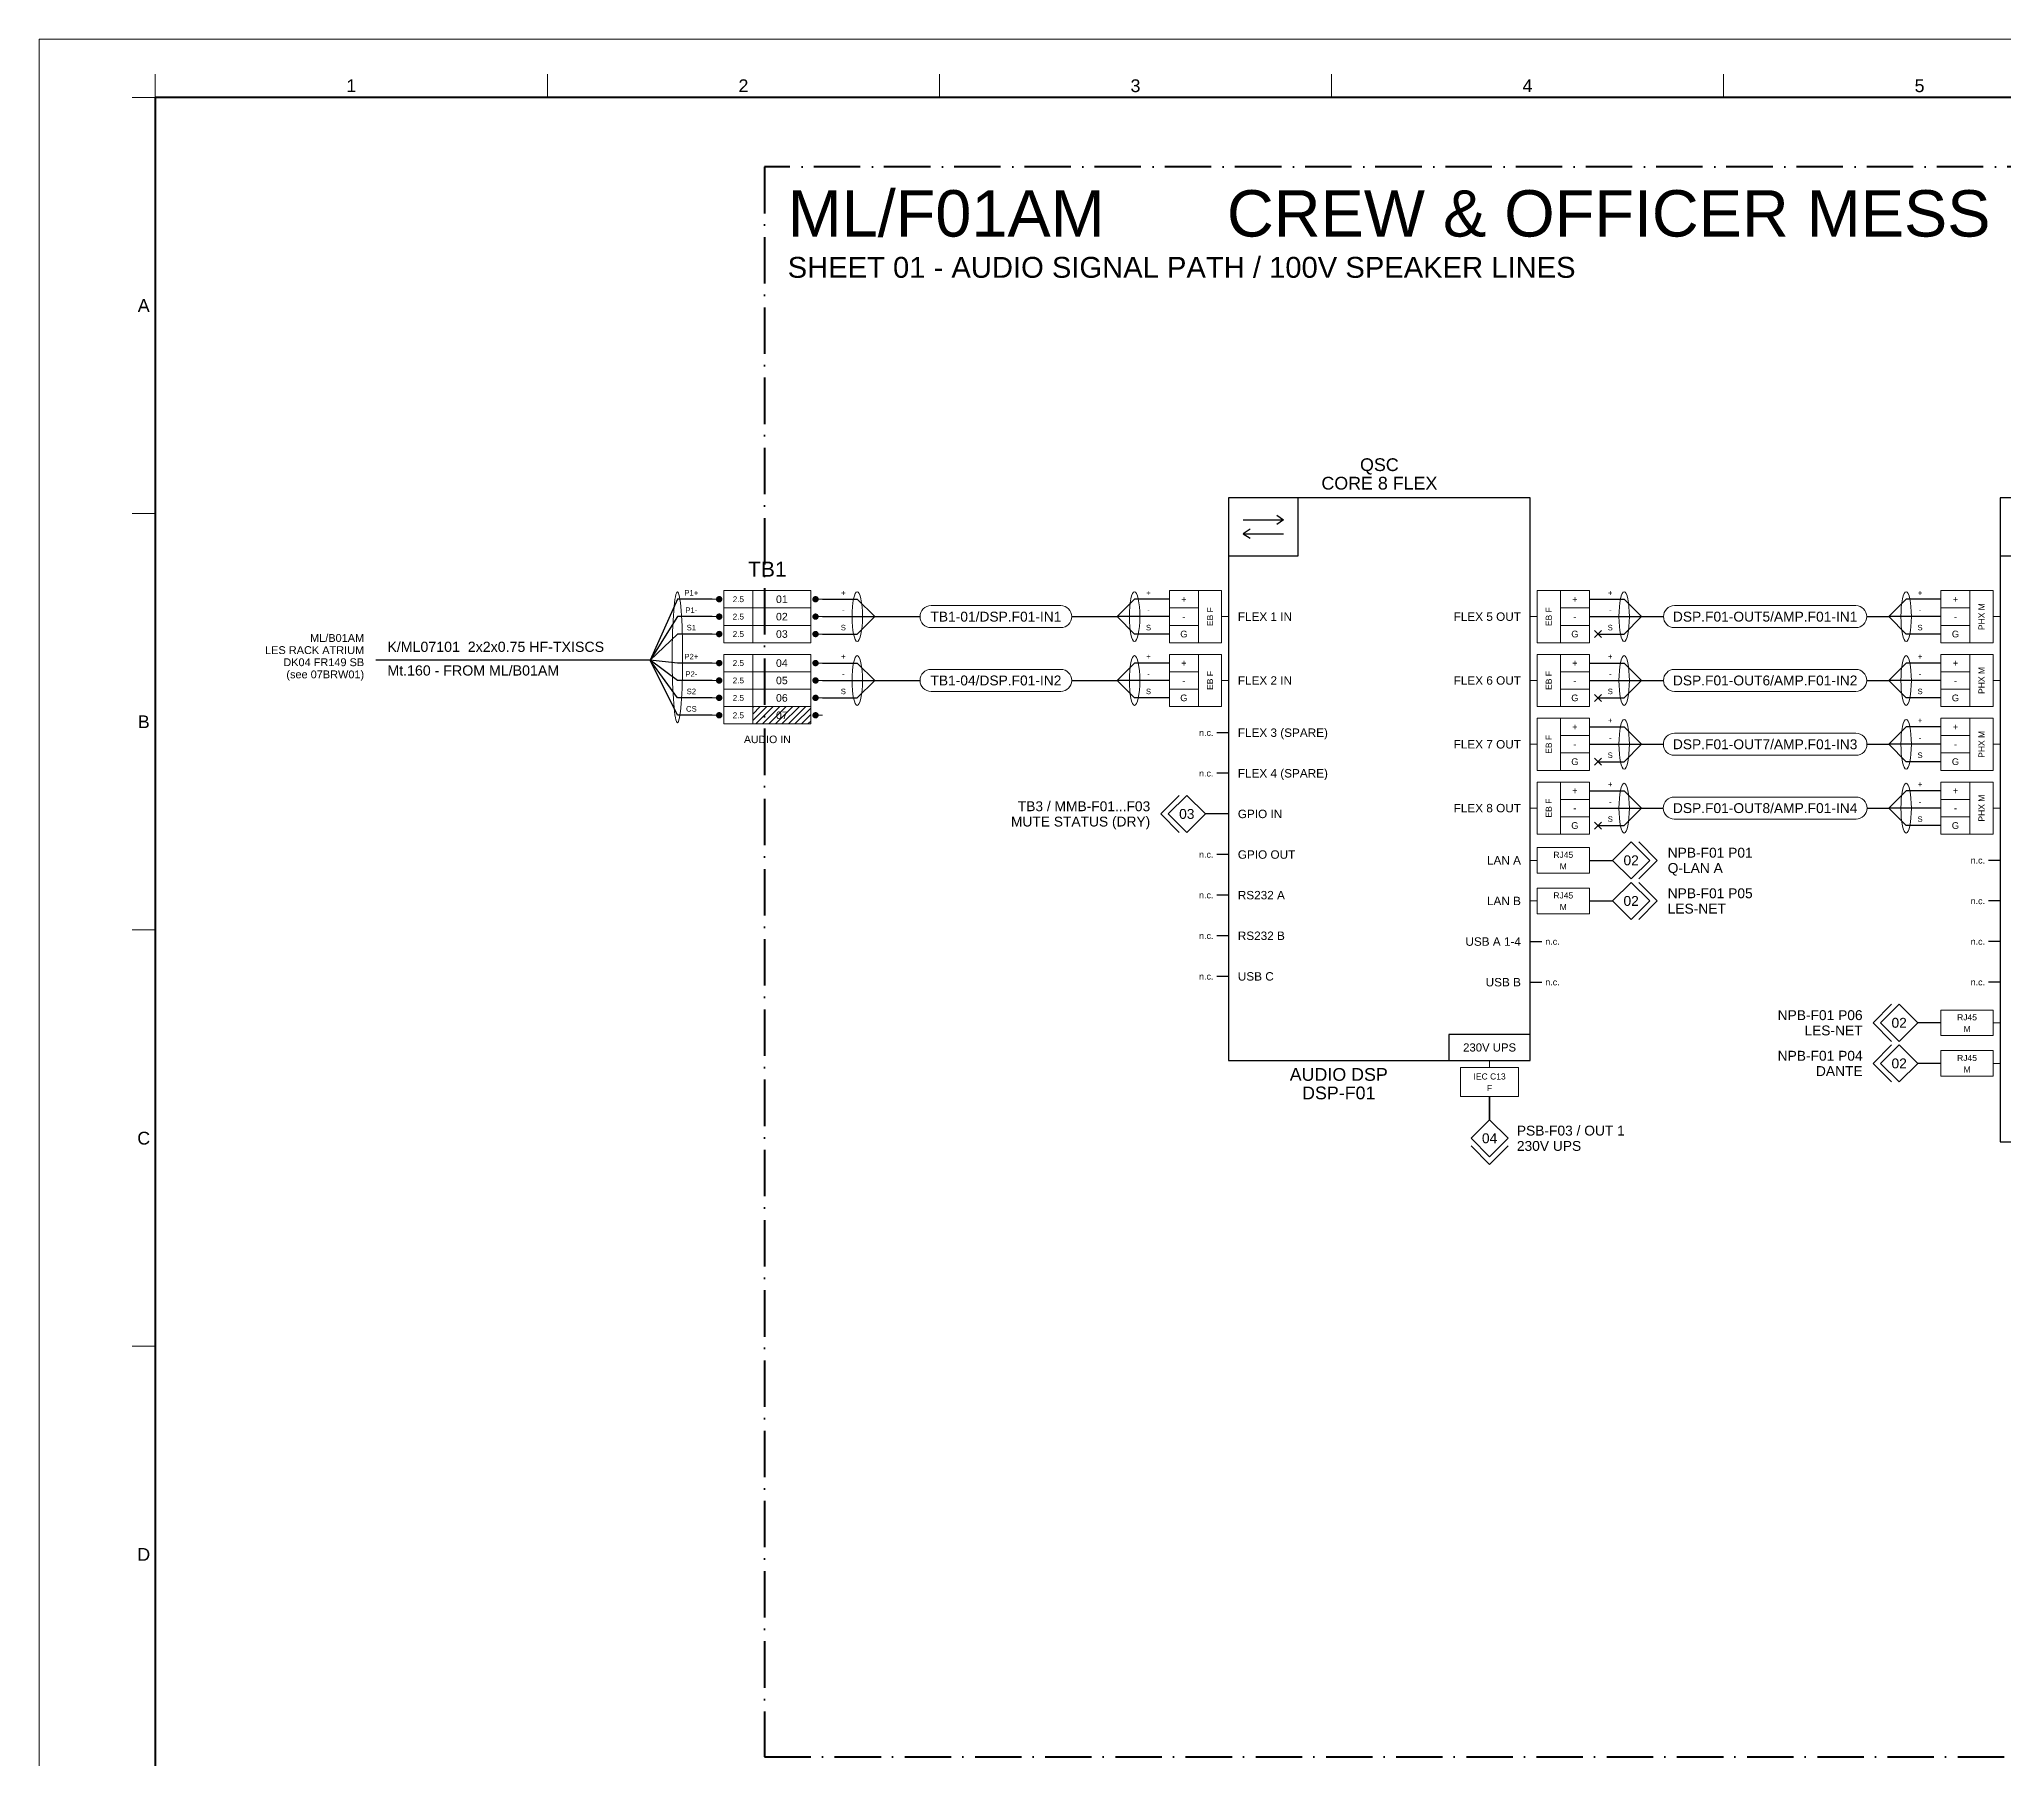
# Model space of a CAD drawing. Header units: millimetres. Extents: x 0 to 841, y 0 to 594.
# Drawn here: x 0 to 338.8, y 297.5 to 594 of the extents above; entities that cross this region are included whole.
import ezdxf
from ezdxf.enums import TextEntityAlignment as Align

# ---------------------------------------------------------------- set-up
doc = ezdxf.new("R2010")
doc.units = ezdxf.units.MM
doc.linetypes.add('AV_DASHDOT', pattern=[12, 8, -2, 0, -2])
doc.linetypes.add('AV_DASHED', pattern=[8, 5.5, -2.5])
for name, color, linetype, lineweight in [('AV-CONN', 7, 'Continuous', 18), ('AV-LABEL', 7, 'Continuous', 18), ('AV-NOTE', 7, 'Continuous', 18), ('AV-TB', 7, 'Continuous', 18), ('AV-TEXT', 7, 'Continuous', 18), ('AV-TEXT-DEV', 7, 'Continuous', 18), ('W-AUDIO', 7, 'Continuous', 25)]:
    doc.layers.add(name, color=color, linetype=linetype, lineweight=lineweight)
for name, color, linetype, lineweight, true_color in [('AV-DEVICE', 7, 'Continuous', 25, 0x4682ff), ('AV-FRAME', 7, 'Continuous', 70, 0x7800ff), ('AV-RACK', 7, 'AV_DASHDOT', 50, 0xff00ff), ('AV-SYM', 7, 'Continuous', 25, 0x4682ff), ('AV-XREF', 7, 'Continuous', 18, 0x00af00), ('AV-ZONE', 7, 'Continuous', 18, 0x7800ff), ('W-DANTE', 7, 'AV_DASHED', 25, 0xe60000), ('W-GPIO', 7, 'Continuous', 25, 0x964b00), ('W-LESNET', 7, 'AV_DASHED', 25, 0x00a0eb), ('W-POWER', 7, 'Continuous', 35, 0xeb8c00), ('W-QLAN', 7, 'AV_DASHED', 25, 0x6ebe00)]:
    doc.layers.add(name, color=color, linetype=linetype, lineweight=lineweight, true_color=true_color)
doc.styles.add('AV', font='arial.ttf')

msp = doc.modelspace()

# ---------------------------------------------------------------- hatches: boundary and pattern name
at = {"layer": 'AV-TB', "true_color": 0x009600}
h = msp.add_hatch(dxfattribs=at)
h.set_pattern_fill('ANSI31', scale=0.25)
h.paths.add_polyline_path([(123, 476), (133, 476), (133, 479), (123, 479)])

# ---------------------------------------------------------------- linework, layer by layer
at = {"layer": 'AV-CONN'}
for p, q in [((205, 494.5), (203.8, 494.5)), ((257, 494.5), (258.2, 494.5)), ((338, 494.5), (336.8, 494.5)), ((205, 483.5), (203.8, 483.5)), ((257, 483.5), (258.2, 483.5)), ((338, 483.5), (336.8, 483.5)), ((257, 472.5), (258.2, 472.5)), ((338, 472.5), (336.8, 472.5)), ((257, 461.5), (258.2, 461.5)), ((338, 461.5), (336.8, 461.5)), ((257, 452.5), (258.2, 452.5)), ((257, 445.5), (258.2, 445.5)), ((338, 424.5), (336.8, 424.5)), ((250, 418), (250, 416.8)), ((338, 417.5), (336.8, 417.5))]:
    msp.add_line(p, q, dxfattribs=at)
for points in [[(194.8, 496), (199.8, 496), (199.8, 499), (194.8, 499)], [(199.8, 490), (203.8, 490), (203.8, 499), (199.8, 499)], [(258.2, 490), (262.2, 490), (262.2, 499), (258.2, 499)], [(262.2, 496), (267.2, 496), (267.2, 499), (262.2, 499)], [(327.8, 496), (332.8, 496), (332.8, 499), (327.8, 499)], [(332.8, 490), (336.8, 490), (336.8, 499), (332.8, 499)], [(194.8, 493), (199.8, 493), (199.8, 496), (194.8, 496)], [(262.2, 493), (267.2, 493), (267.2, 496), (262.2, 496)], [(327.8, 493), (332.8, 493), (332.8, 496), (327.8, 496)], [(194.8, 490), (199.8, 490), (199.8, 493), (194.8, 493)], [(262.2, 490), (267.2, 490), (267.2, 493), (262.2, 493)], [(327.8, 490), (332.8, 490), (332.8, 493), (327.8, 493)], [(194.8, 485), (199.8, 485), (199.8, 488), (194.8, 488)], [(199.8, 479), (203.8, 479), (203.8, 488), (199.8, 488)], [(258.2, 479), (262.2, 479), (262.2, 488), (258.2, 488)], [(262.2, 485), (267.2, 485), (267.2, 488), (262.2, 488)], [(327.8, 485), (332.8, 485), (332.8, 488), (327.8, 488)], [(332.8, 479), (336.8, 479), (336.8, 488), (332.8, 488)], [(194.8, 482), (199.8, 482), (199.8, 485), (194.8, 485)], [(262.2, 482), (267.2, 482), (267.2, 485), (262.2, 485)], [(327.8, 482), (332.8, 482), (332.8, 485), (327.8, 485)], [(194.8, 479), (199.8, 479), (199.8, 482), (194.8, 482)], [(262.2, 479), (267.2, 479), (267.2, 482), (262.2, 482)], [(327.8, 479), (332.8, 479), (332.8, 482), (327.8, 482)], [(258.2, 468), (262.2, 468), (262.2, 477), (258.2, 477)], [(262.2, 474), (267.2, 474), (267.2, 477), (262.2, 477)], [(327.8, 474), (332.8, 474), (332.8, 477), (327.8, 477)], [(332.8, 468), (336.8, 468), (336.8, 477), (332.8, 477)], [(262.2, 471), (267.2, 471), (267.2, 474), (262.2, 474)], [(262.2, 468), (267.2, 468), (267.2, 471), (262.2, 471)], [(327.8, 471), (332.8, 471), (332.8, 474), (327.8, 474)], [(327.8, 468), (332.8, 468), (332.8, 471), (327.8, 471)], [(258.2, 457), (262.2, 457), (262.2, 466), (258.2, 466)], [(262.2, 463), (267.2, 463), (267.2, 466), (262.2, 466)], [(327.8, 463), (332.8, 463), (332.8, 466), (327.8, 466)], [(332.8, 457), (336.8, 457), (336.8, 466), (332.8, 466)], [(262.2, 460), (267.2, 460), (267.2, 463), (262.2, 463)], [(327.8, 460), (332.8, 460), (332.8, 463), (327.8, 463)], [(262.2, 457), (267.2, 457), (267.2, 460), (262.2, 460)], [(327.8, 457), (332.8, 457), (332.8, 460), (327.8, 460)], [(258.2, 450.3), (267.2, 450.3), (267.2, 454.7), (258.2, 454.7)], [(258.2, 443.3), (267.2, 443.3), (267.2, 447.7), (258.2, 447.7)], [(327.8, 422.3), (336.8, 422.3), (336.8, 426.7), (327.8, 426.7)], [(245, 411.8), (255, 411.8), (255, 416.8), (245, 416.8)], [(327.8, 415.3), (336.8, 415.3), (336.8, 419.7), (327.8, 419.7)]]:
    msp.add_lwpolyline(points, close=True, dxfattribs=at)
for centre, major_axis, ratio in [((110, 487.5), (0, 11.3), 0.079646), ((141, 494.5), (0, 4.3), 0.209302), ((188.8, 494.5), (0, 4.3), 0.209302), ((273.2, 494.5), (0, 4.3), 0.209302), ((321.8, 494.5), (0, 4.3), 0.209302), ((141, 483.5), (0, 4.3), 0.209302), ((188.8, 483.5), (0, 4.3), 0.209302), ((273.2, 483.5), (0, 4.3), 0.209302), ((321.8, 483.5), (0, 4.3), 0.209302), ((273.2, 472.5), (0, 4.3), 0.209302), ((321.8, 472.5), (0, 4.3), 0.209302), ((273.2, 461.5), (0, 4.3), 0.209302), ((321.8, 461.5), (0, 4.3), 0.209302)]:
    msp.add_ellipse(centre, major_axis=major_axis, ratio=ratio, dxfattribs=at)
at = {"layer": 'AV-DEVICE'}
for p, q in [((205, 474.5), (203, 474.5)), ((205, 467.5), (203, 467.5)), ((205, 460.5), (203, 460.5)), ((205, 453.5), (203, 453.5)), ((338, 452.5), (336, 452.5)), ((205, 446.5), (203, 446.5)), ((338, 445.5), (336, 445.5)), ((205, 439.5), (203, 439.5)), ((257, 438.5), (259, 438.5)), ((338, 438.5), (336, 438.5)), ((205, 432.5), (203, 432.5)), ((257, 431.5), (259, 431.5)), ((338, 431.5), (336, 431.5))]:
    msp.add_line(p, q, dxfattribs=at)
for points in [[(205, 418), (257, 418), (257, 515), (205, 515)], [(205, 505), (217, 505), (217, 515), (205, 515)], [(338, 404), (390, 404), (390, 515), (338, 515)], [(338, 505), (350, 505), (350, 515), (338, 515)], [(243, 418), (257, 418), (257, 422.5), (243, 422.5)]]:
    msp.add_lwpolyline(points, close=True, dxfattribs=at)
at = {"layer": 'AV-FRAME'}
msp.add_lwpolyline([(20, 10), (831, 10), (831, 584), (20, 584)], close=True, dxfattribs=at)
at = {"layer": 'AV-LABEL'}
for points in [[(153.73, 492.6), (176.07, 492.6, 1), (176.07, 496.4), (153.73, 496.4, 1)], [(281.87, 492.6), (313.13, 492.6, 1), (313.13, 496.4), (281.87, 496.4, 1)], [(153.73, 481.6), (176.07, 481.6, 1), (176.07, 485.4), (153.73, 485.4, 1)], [(281.87, 481.6), (313.13, 481.6, 1), (313.13, 485.4), (281.87, 485.4, 1)], [(281.86, 470.6), (313.14, 470.6, 1), (313.14, 474.4), (281.86, 474.4, 1)], [(281.84, 459.6), (313.16, 459.6, 1), (313.16, 463.4), (281.84, 463.4, 1)]]:
    msp.add_lwpolyline(points, format="xyb", close=True, dxfattribs=at)
at = {"layer": 'AV-RACK'}
msp.add_lwpolyline([(125, 298), (565, 298), (565, 572), (125, 572)], close=True, dxfattribs=at)
at = {"layer": 'AV-SYM'}
for p, q in [((207.5, 511.2), (214.5, 511.2)), ((207.5, 508.8), (214.5, 508.8))]:
    msp.add_line(p, q, dxfattribs=at)
for points in [[(213.3, 512), (214.5, 511.2), (213.3, 510.4)], [(208.7, 509.6), (207.5, 508.8), (208.7, 508)]]:
    msp.add_lwpolyline(points, dxfattribs=at)
at = {"layer": 'AV-TB'}
for p, q in [((123, 496), (123, 499)), ((117.2, 497.5), (116, 497.5)), ((123, 493), (123, 496)), ((133.8, 497.5), (135, 497.5)), ((117.2, 494.5), (116, 494.5)), ((117.2, 491.5), (116, 491.5)), ((123, 490), (123, 493)), ((133.8, 494.5), (135, 494.5)), ((133.8, 491.5), (135, 491.5)), ((123, 485), (123, 488)), ((117.2, 486.5), (116, 486.5)), ((123, 482), (123, 485)), ((133.8, 486.5), (135, 486.5)), ((117.2, 483.5), (116, 483.5)), ((123, 479), (123, 482)), ((133.8, 483.5), (135, 483.5)), ((117.2, 480.5), (116, 480.5)), ((123, 476), (123, 479)), ((133.8, 480.5), (135, 480.5)), ((117.2, 477.5), (116, 477.5)), ((133.8, 477.5), (135, 477.5))]:
    msp.add_line(p, q, dxfattribs=at)
at = {"layer": 'AV-TB', "const_width": 0.55}
for points in [[(116.92, 497.5, 1), (117.48, 497.5, 1)], [(133.53, 497.5, 1), (134.08, 497.5, 1)], [(116.92, 494.5, 1), (117.48, 494.5, 1)], [(133.53, 494.5, 1), (134.08, 494.5, 1)], [(116.92, 491.5, 1), (117.48, 491.5, 1)], [(133.53, 491.5, 1), (134.08, 491.5, 1)], [(116.92, 486.5, 1), (117.48, 486.5, 1)], [(133.53, 486.5, 1), (134.08, 486.5, 1)], [(116.92, 483.5, 1), (117.48, 483.5, 1)], [(133.53, 483.5, 1), (134.08, 483.5, 1)], [(116.92, 480.5, 1), (117.48, 480.5, 1)], [(116.92, 477.5, 1), (117.48, 477.5, 1)], [(133.53, 480.5, 1), (134.08, 480.5, 1)], [(133.53, 477.5, 1), (134.08, 477.5, 1)]]:
    msp.add_lwpolyline(points, format="xyb", close=True, dxfattribs=at)
at = {"layer": 'AV-TB'}
for points in [[(118, 496), (133, 496), (133, 499), (118, 499)], [(118, 493), (133, 493), (133, 496), (118, 496)], [(118, 490), (133, 490), (133, 493), (118, 493)], [(118, 485), (133, 485), (133, 488), (118, 488)], [(118, 482), (133, 482), (133, 485), (118, 485)], [(118, 479), (133, 479), (133, 482), (118, 482)], [(118, 476), (133, 476), (133, 479), (118, 479)]]:
    msp.add_lwpolyline(points, close=True, dxfattribs=at)
at = {"layer": 'AV-XREF'}
for points in [[(196.5, 463.7), (193.3, 460.5), (196.5, 457.3)], [(275.7, 455.7), (278.9, 452.5), (275.7, 449.3)], [(275.7, 448.7), (278.9, 445.5), (275.7, 442.3)], [(319.3, 427.7), (316.1, 424.5), (319.3, 421.3)], [(319.3, 420.7), (316.1, 417.5), (319.3, 414.3)], [(246.8, 403.3), (250, 400.1), (253.2, 403.3)]]:
    msp.add_lwpolyline(points, dxfattribs=at)
for points in [[(194.6, 460.5), (197.8, 463.7), (201, 460.5), (197.8, 457.3)], [(271.2, 452.5), (274.4, 455.7), (277.6, 452.5), (274.4, 449.3)], [(271.2, 445.5), (274.4, 448.7), (277.6, 445.5), (274.4, 442.3)], [(317.4, 424.5), (320.6, 427.7), (323.8, 424.5), (320.6, 421.3)], [(317.4, 417.5), (320.6, 420.7), (323.8, 417.5), (320.6, 414.3)], [(246.8, 404.6), (250, 407.8), (253.2, 404.6), (250, 401.4)]]:
    msp.add_lwpolyline(points, close=True, dxfattribs=at)
at = {"layer": 'AV-ZONE'}
for p, q in [((20, 584), (20, 588)), ((87.58, 584), (87.58, 588)), ((155.17, 584), (155.17, 588)), ((222.75, 584), (222.75, 588)), ((290.33, 584), (290.33, 588)), ((20, 584), (16, 584)), ((20, 512.25), (16, 512.25)), ((20, 440.5), (16, 440.5)), ((20, 368.75), (16, 368.75))]:
    msp.add_line(p, q, dxfattribs=at)
at = {"layer": 'AV-ZONE', "lineweight": 13}
msp.add_lwpolyline([(0, 0), (841, 0), (841, 594), (0, 594)], close=True, dxfattribs=at)
at = {"layer": 'W-AUDIO'}
for p, q in [((110, 497.5), (105.28, 487)), ((116, 497.5), (110, 497.5)), ((135, 497.5), (141, 497.5)), ((141, 497.5), (144, 494.5)), ((188.8, 497.5), (185.8, 494.5)), ((194.8, 497.5), (188.8, 497.5)), ((267.2, 497.5), (273.2, 497.5)), ((273.2, 497.5), (276.2, 494.5)), ((321.8, 497.5), (318.8, 494.5)), ((327.8, 497.5), (321.8, 497.5)), ((110, 494.5), (105.28, 487)), ((110, 491.5), (105.28, 487)), ((116, 494.5), (110, 494.5)), ((116, 491.5), (110, 491.5)), ((135, 494.5), (141, 494.5)), ((135, 491.5), (141, 491.5)), ((141, 494.5), (144, 494.5)), ((141, 491.5), (144, 494.5)), ((144, 494.5), (151.83, 494.5)), ((177.97, 494.5), (185.8, 494.5)), ((188.8, 494.5), (185.8, 494.5)), ((188.8, 491.5), (185.8, 494.5)), ((194.8, 494.5), (188.8, 494.5)), ((194.8, 491.5), (188.8, 491.5)), ((267.2, 494.5), (273.2, 494.5)), ((268.1, 490.9), (269.3, 492.1)), ((268.1, 492.1), (269.3, 490.9)), ((268.7, 491.5), (273.2, 491.5)), ((273.2, 494.5), (276.2, 494.5)), ((273.2, 491.5), (276.2, 494.5)), ((276.2, 494.5), (279.97, 494.5)), ((315.03, 494.5), (318.8, 494.5)), ((321.8, 494.5), (318.8, 494.5)), ((321.8, 491.5), (318.8, 494.5)), ((327.8, 494.5), (321.8, 494.5)), ((327.8, 491.5), (321.8, 491.5)), ((105.28, 487), (58, 487)), ((110, 486.5), (105.28, 487)), ((110, 483.5), (105.28, 487)), ((110, 480.5), (105.28, 487)), ((110, 477.5), (105.28, 487)), ((116, 486.5), (110, 486.5)), ((135, 486.5), (141, 486.5)), ((141, 486.5), (144, 483.5)), ((188.8, 486.5), (185.8, 483.5)), ((194.8, 486.5), (188.8, 486.5)), ((267.2, 486.5), (273.2, 486.5)), ((273.2, 486.5), (276.2, 483.5)), ((321.8, 486.5), (318.8, 483.5)), ((327.8, 486.5), (321.8, 486.5)), ((116, 483.5), (110, 483.5)), ((135, 483.5), (141, 483.5)), ((141, 483.5), (144, 483.5)), ((141, 480.5), (144, 483.5)), ((144, 483.5), (151.83, 483.5)), ((177.97, 483.5), (185.8, 483.5)), ((188.8, 483.5), (185.8, 483.5)), ((188.8, 480.5), (185.8, 483.5)), ((194.8, 483.5), (188.8, 483.5)), ((267.2, 483.5), (273.2, 483.5)), ((268.1, 479.9), (269.3, 481.1)), ((268.1, 481.1), (269.3, 479.9)), ((273.2, 483.5), (276.2, 483.5)), ((273.2, 480.5), (276.2, 483.5)), ((276.2, 483.5), (279.97, 483.5)), ((315.03, 483.5), (318.8, 483.5)), ((321.8, 483.5), (318.8, 483.5)), ((321.8, 480.5), (318.8, 483.5)), ((327.8, 483.5), (321.8, 483.5)), ((116, 480.5), (110, 480.5)), ((135, 480.5), (141, 480.5)), ((194.8, 480.5), (188.8, 480.5)), ((268.7, 480.5), (273.2, 480.5)), ((327.8, 480.5), (321.8, 480.5)), ((116, 477.5), (110, 477.5)), ((267.2, 475.5), (273.2, 475.5)), ((273.2, 475.5), (276.2, 472.5)), ((321.8, 475.5), (318.8, 472.5)), ((327.8, 475.5), (321.8, 475.5)), ((267.2, 472.5), (273.2, 472.5)), ((273.2, 472.5), (276.2, 472.5)), ((273.2, 469.5), (276.2, 472.5)), ((276.2, 472.5), (279.96, 472.5)), ((315.04, 472.5), (318.8, 472.5)), ((321.8, 472.5), (318.8, 472.5)), ((321.8, 469.5), (318.8, 472.5)), ((327.8, 472.5), (321.8, 472.5)), ((268.1, 468.9), (269.3, 470.1)), ((268.1, 470.1), (269.3, 468.9)), ((268.7, 469.5), (273.2, 469.5)), ((327.8, 469.5), (321.8, 469.5)), ((267.2, 464.5), (273.2, 464.5)), ((273.2, 464.5), (276.2, 461.5)), ((321.8, 464.5), (318.8, 461.5)), ((327.8, 464.5), (321.8, 464.5)), ((267.2, 461.5), (273.2, 461.5)), ((273.2, 461.5), (276.2, 461.5)), ((273.2, 458.5), (276.2, 461.5)), ((276.2, 461.5), (279.94, 461.5)), ((315.06, 461.5), (318.8, 461.5)), ((321.8, 461.5), (318.8, 461.5)), ((321.8, 458.5), (318.8, 461.5)), ((327.8, 461.5), (321.8, 461.5)), ((268.1, 457.9), (269.3, 459.1)), ((268.1, 459.1), (269.3, 457.9)), ((268.7, 458.5), (273.2, 458.5)), ((327.8, 458.5), (321.8, 458.5))]:
    msp.add_line(p, q, dxfattribs=at)
at = {"layer": 'W-DANTE'}
msp.add_line((327.8, 417.5), (323.8, 417.5), dxfattribs=at)
at = {"layer": 'W-GPIO'}
msp.add_line((205, 460.5), (201, 460.5), dxfattribs=at)
at = {"layer": 'W-LESNET'}
for p, q in [((267.2, 445.5), (271.2, 445.5)), ((327.8, 424.5), (323.8, 424.5))]:
    msp.add_line(p, q, dxfattribs=at)
at = {"layer": 'W-POWER'}
msp.add_line((250, 411.8), (250, 407.8), dxfattribs=at)
at = {"layer": 'W-QLAN'}
msp.add_line((267.2, 452.5), (271.2, 452.5), dxfattribs=at)

# ---------------------------------------------------------------- texts
at = {"layer": 'AV-CONN', "style": 'AV'}
for s, height, p in [('+', 1.15, (197.3, 497.5)), ('+', 1.15, (264.7, 497.5)), ('+', 1.15, (330.3, 497.5)), ('G', 1.15, (197.3, 491.5)), ('-', 1.15, (197.3, 494.5)), ('G', 1.15, (264.7, 491.5)), ('-', 1.15, (264.7, 494.5)), ('G', 1.15, (330.3, 491.5)), ('-', 1.15, (330.3, 494.5)), ('+', 1.15, (197.3, 486.5)), ('+', 1.15, (264.7, 486.5)), ('+', 1.15, (330.3, 486.5)), ('G', 1.15, (197.3, 480.5)), ('-', 1.15, (197.3, 483.5)), ('G', 1.15, (264.7, 480.5)), ('-', 1.15, (264.7, 483.5)), ('G', 1.15, (330.3, 480.5)), ('-', 1.15, (330.3, 483.5)), ('+', 1.15, (264.7, 475.5)), ('+', 1.15, (330.3, 475.5)), ('-', 1.15, (264.7, 472.5)), ('-', 1.15, (330.3, 472.5)), ('G', 1.15, (264.7, 469.5)), ('G', 1.15, (330.3, 469.5)), ('+', 1.15, (264.7, 464.5)), ('+', 1.15, (330.3, 464.5)), ('-', 1.15, (264.7, 461.5)), ('-', 1.15, (330.3, 461.5)), ('G', 1.15, (264.7, 458.5)), ('G', 1.15, (330.3, 458.5)), ('RJ45', 1.05, (262.7, 453.45)), ('M', 1.05, (262.7, 451.45)), ('RJ45', 1.05, (262.7, 446.45)), ('M', 1.05, (262.7, 444.45)), ('RJ45', 1.05, (332.3, 425.45)), ('M', 1.05, (332.3, 423.45)), ('RJ45', 1.05, (332.3, 418.45)), ('M', 1.05, (332.3, 416.45)), ('IEC C13', 1.05, (250, 415.25)), ('F', 1.05, (250, 413.25))]:
    msp.add_text(s, height=height, dxfattribs=at).set_placement(p, align=Align.MIDDLE_CENTER)
for s, p in [('EB F', (201.8, 494.5)), ('EB F', (260.2, 494.5)), ('PHX M', (334.8, 494.5)), ('EB F', (201.8, 483.5)), ('EB F', (260.2, 483.5)), ('PHX M', (334.8, 483.5)), ('PHX M', (334.8, 472.5)), ('EB F', (260.2, 472.5)), ('EB F', (260.2, 461.5)), ('PHX M', (334.8, 461.5))]:
    msp.add_text(s, height=1.05, rotation=90, dxfattribs=at).set_placement(p, align=Align.MIDDLE_CENTER)
at = {"layer": 'AV-LABEL', "style": 'AV'}
for s, p in [('TB1-01/DSP.F01-IN1', (164.9, 494.5)), ('DSP.F01-OUT5/AMP.F01-IN1', (297.5, 494.5)), ('TB1-04/DSP.F01-IN2', (164.9, 483.5)), ('DSP.F01-OUT6/AMP.F01-IN2', (297.5, 483.5)), ('DSP.F01-OUT7/AMP.F01-IN3', (297.5, 472.5)), ('DSP.F01-OUT8/AMP.F01-IN4', (297.5, 461.5))]:
    msp.add_text(s, height=1.7, dxfattribs=at).set_placement(p, align=Align.MIDDLE_CENTER)
at = {"layer": 'AV-NOTE', "style": 'AV'}
for s, p in [('P1+', (112.4, 497.85)), ('+', (138.6, 497.85)), ('+', (191.2, 497.85)), ('+', (270.8, 497.85)), ('+', (324.2, 497.85)), ('P1-', (112.4, 494.85)), ('-', (138.6, 494.85)), ('-', (191.2, 494.85)), ('-', (270.8, 494.85)), ('-', (324.2, 494.85)), ('S1', (112.4, 491.85)), ('S', (138.6, 491.85)), ('S', (191.2, 491.85)), ('S', (270.8, 491.85)), ('S', (324.2, 491.85)), ('P2+', (112.4, 486.85)), ('+', (138.6, 486.85)), ('+', (191.2, 486.85)), ('+', (270.8, 486.85)), ('+', (324.2, 486.85)), ('P2-', (112.4, 483.85)), ('-', (138.6, 483.85)), ('-', (191.2, 483.85)), ('-', (270.8, 483.85)), ('-', (324.2, 483.85)), ('S2', (112.4, 480.85)), ('S', (138.6, 480.85)), ('S', (191.2, 480.85)), ('S', (270.8, 480.85)), ('S', (324.2, 480.85)), ('CS', (112.4, 477.85)), ('+', (270.8, 475.85)), ('+', (324.2, 475.85)), ('S', (270.8, 469.85)), ('-', (270.8, 472.85)), ('S', (324.2, 469.85)), ('-', (324.2, 472.85)), ('+', (270.8, 464.85)), ('+', (324.2, 464.85)), ('-', (270.8, 461.85)), ('-', (324.2, 461.85)), ('S', (270.8, 458.85)), ('S', (324.2, 458.85))]:
    msp.add_text(s, height=0.95, dxfattribs=at).set_placement(p, align=Align.BOTTOM_CENTER)
for p in [(202.4, 474.5), (202.4, 467.5), (202.4, 453.5), (335.4, 452.5), (202.4, 446.5), (335.4, 445.5), (202.4, 439.5), (335.4, 438.5), (202.4, 432.5), (335.4, 431.5)]:
    msp.add_text('n.c.', height=1.1, dxfattribs=at).set_placement(p, align=Align.MIDDLE_RIGHT)
msp.add_text('AUDIO IN', height=1.3, dxfattribs=at).set_placement((125.5, 474), align=Align.TOP_CENTER)
for p in [(259.6, 438.5), (259.6, 431.5)]:
    msp.add_text('n.c.', height=1.1, dxfattribs=at).set_placement(p, align=Align.MIDDLE_LEFT)
at = {"layer": 'AV-TB', "true_color": 0x000000, "style": 'AV'}
for s, p in [('01', (128, 497.5)), ('02', (128, 494.5)), ('03', (128, 491.5)), ('04', (128, 486.5)), ('05', (128, 483.5)), ('06', (128, 480.5))]:
    msp.add_text(s, height=1.3, dxfattribs=at).set_placement(p, align=Align.MIDDLE_CENTER)
at = {"layer": 'AV-TB', "style": 'AV'}
for s, height, p in [('2.5', 1, (120.5, 497.5)), ('2.5', 1, (120.5, 494.5)), ('2.5', 1, (120.5, 491.5)), ('2.5', 1, (120.5, 486.5)), ('2.5', 1, (120.5, 483.5)), ('2.5', 1, (120.5, 480.5)), ('2.5', 1, (120.5, 477.5)), ('07', 1.3, (128, 477.5))]:
    msp.add_text(s, height=height, dxfattribs=at).set_placement(p, align=Align.MIDDLE_CENTER)
at = {"layer": 'AV-TEXT', "style": 'AV'}
for s, height, p in [('FLEX 1 IN', 1.45, (206.6, 494.5)), ('FLEX 2 IN', 1.45, (206.6, 483.5)), ('FLEX 3 (SPARE)', 1.45, (206.6, 474.5)), ('FLEX 4 (SPARE)', 1.45, (206.6, 467.5)), ('GPIO IN', 1.45, (206.6, 460.5)), ('GPIO OUT', 1.45, (206.6, 453.5)), ('NPB-F01 P01', 1.7, (280.7, 453.82)), ('Q-LAN A', 1.7, (280.7, 451.18)), ('RS232 A', 1.45, (206.6, 446.5)), ('NPB-F01 P05', 1.7, (280.7, 446.82)), ('LES-NET', 1.7, (280.7, 444.18)), ('RS232 B', 1.45, (206.6, 439.5)), ('USB C', 1.45, (206.6, 432.5)), ('PSB-F03 / OUT 1', 1.7, (254.7, 405.92)), ('230V UPS', 1.7, (254.7, 403.28))]:
    msp.add_text(s, height=height, dxfattribs=at).set_placement(p, align=Align.MIDDLE_LEFT)
for s, height, p in [('FLEX 5 OUT', 1.45, (255.4, 494.5)), ('ML/B01AM', 1.35, (56, 490.82)), ('LES RACK ATRIUM', 1.35, (56, 488.73)), ('DK04 FR149 SB', 1.35, (56, 486.64)), ('(see 07BRW01)', 1.35, (56, 484.55)), ('FLEX 6 OUT', 1.45, (255.4, 483.5)), ('FLEX 7 OUT', 1.45, (255.4, 472.5)), ('TB3 / MMB-F01...F03', 1.7, (191.5, 461.82)), ('FLEX 8 OUT', 1.45, (255.4, 461.5)), ('MUTE STATUS (DRY)', 1.7, (191.5, 459.18)), ('LAN A', 1.45, (255.4, 452.5)), ('LAN B', 1.45, (255.4, 445.5)), ('USB A 1-4', 1.45, (255.4, 438.5)), ('USB B', 1.45, (255.4, 431.5)), ('NPB-F01 P06', 1.7, (314.3, 425.82)), ('LES-NET', 1.7, (314.3, 423.18)), ('NPB-F01 P04', 1.7, (314.3, 418.82)), ('DANTE', 1.7, (314.3, 416.18))]:
    msp.add_text(s, height=height, dxfattribs=at).set_placement(p, align=Align.MIDDLE_RIGHT)
msp.add_text('K/ML07101  2x2x0.75 HF-TXISCS', height=1.75, dxfattribs=at).set_placement((60, 487.9), align=Align.BOTTOM_LEFT)
msp.add_text('Mt.160 - FROM ML/B01AM', height=1.75, dxfattribs=at).set_placement((60, 486.1), align=Align.TOP_LEFT)
for s, height, p in [('03', 1.7, (197.8, 460.5)), ('02', 1.7, (274.4, 452.5)), ('02', 1.7, (274.4, 445.5)), ('02', 1.7, (320.6, 424.5)), ('230V UPS', 1.4, (250, 420.25)), ('02', 1.7, (320.6, 417.5)), ('04', 1.7, (250, 404.6))]:
    msp.add_text(s, height=height, dxfattribs=at).set_placement(p, align=Align.MIDDLE_CENTER)
at = {"layer": 'AV-TEXT-DEV', "style": 'AV'}
for s, height, p in [('ML/F01AM', 8, (129, 568)), ('CREW & OFFICER MESS', 8, (204.72, 568)), ('SHEET 01 - AUDIO SIGNAL PATH / 100V SPEAKER LINES', 3.6, (129, 556.5))]:
    msp.add_text(s, height=height, dxfattribs=at).set_placement(p, align=Align.TOP_LEFT)
for s, p in [('QSC', (231, 520.69)), ('CORE 8 FLEX', (231, 517.5)), ('AUDIO DSP', (224, 415.6)), ('DSP-F01', (224, 412.41))]:
    msp.add_text(s, height=2.2, dxfattribs=at).set_placement(p, align=Align.MIDDLE_CENTER)
msp.add_text('TB1', height=2.6, dxfattribs=at).set_placement((125.5, 500.6), align=Align.BOTTOM_CENTER)
at = {"layer": 'AV-ZONE', "true_color": 0x7800ff, "style": 'AV'}
for s, p in [('1', (53.79, 586)), ('2', (121.38, 586)), ('3', (188.96, 586)), ('4', (256.54, 586)), ('5', (324.12, 586)), ('A', (18, 548.12)), ('B', (18, 476.38)), ('C', (18, 404.62)), ('D', (18, 332.88))]:
    msp.add_text(s, height=2.2, dxfattribs=at).set_placement(p, align=Align.MIDDLE_CENTER)

doc.saveas('drawing.dxf')
